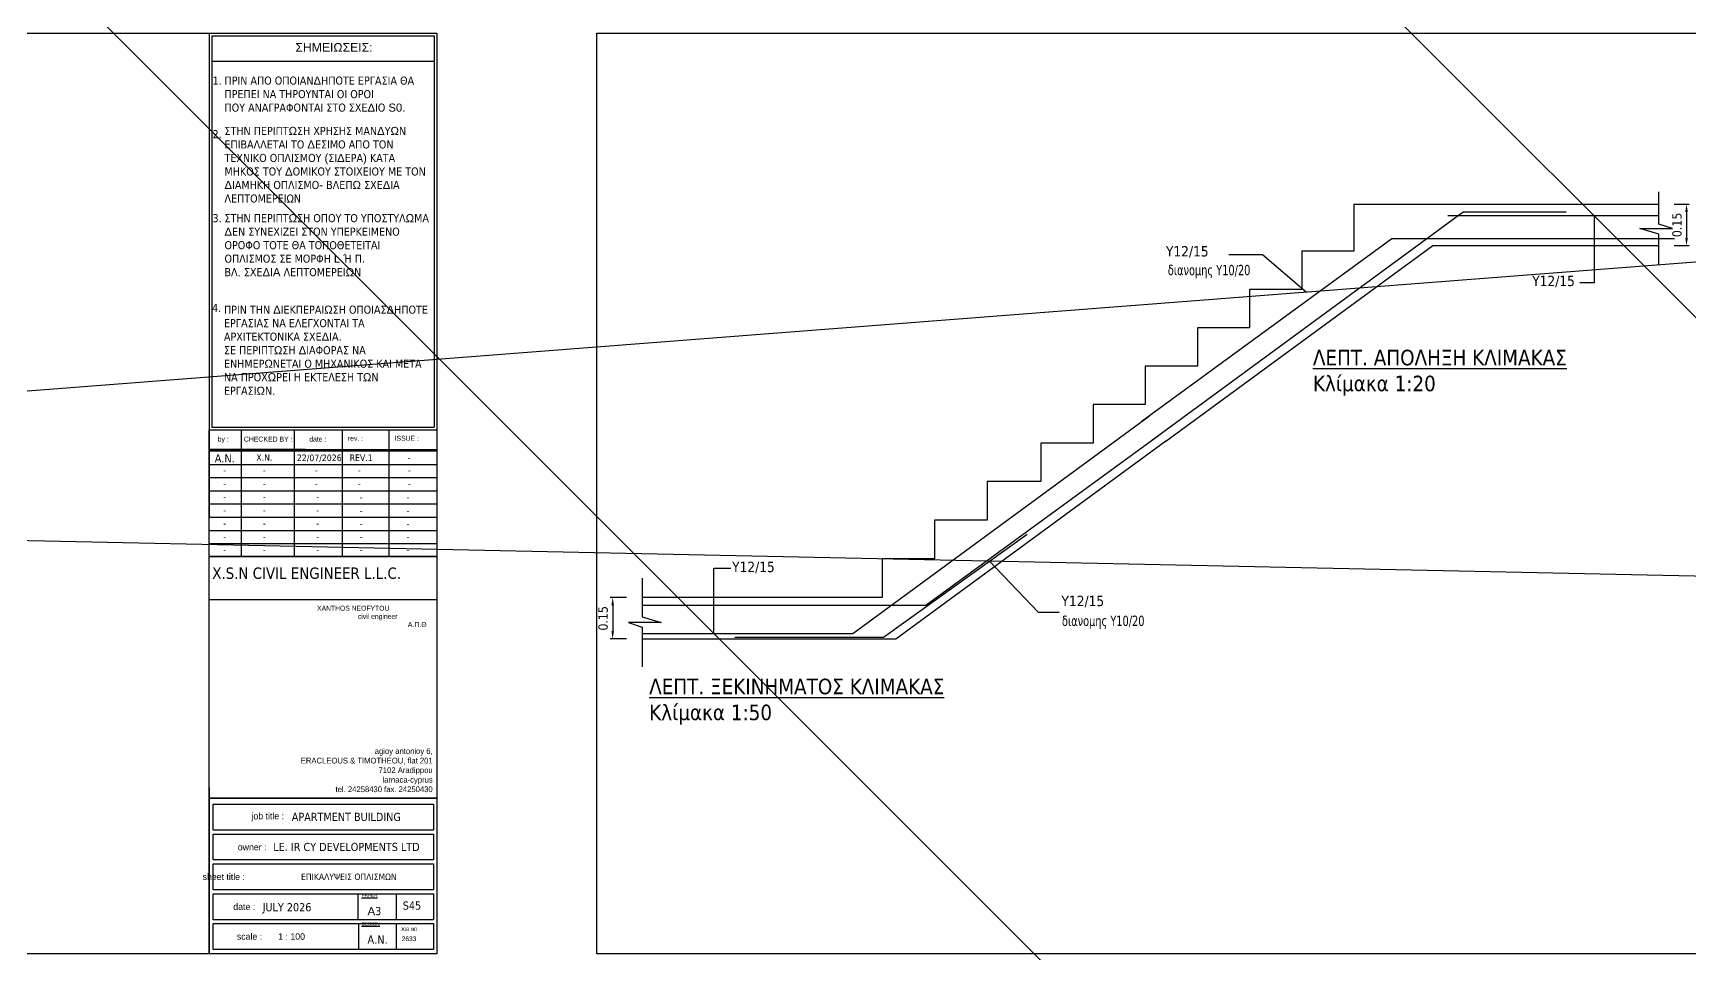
# Model space of a CAD drawing. Header units: millimetres. Extents: x -2171 to 1563, y -1758 to -1505.
# Drawn here: x 1183.4 to 1234.5, y -1620 to -1591.6 of the extents above; entities that cross this region are included whole.
import ezdxf

# ---------------------------------------------------------------- set-up
doc = ezdxf.new("R2010")
doc.units = ezdxf.units.MM
doc.header["$PDMODE"] = 32
doc.layers.get('Defpoints').update_dxf_attribs({"color": 6})
for name, color, linetype in [('-S-A3 PAGE', 3, 'Continuous'), ('-S-DIMS', 2, 'Continuous'), ('-S-TOMES', 7, 'Continuous'), ('-S_SIDERA', 30, 'Continuous'), ('-S_TEXT', 3, 'Continuous'), ('ANOIGMATA', 7, 'Continuous'), ('BLUE', 5, 'Continuous'), ('LOGO_TEXT', 3, 'Continuous'), ('pinakaki', 153, 'Continuous')]:
    doc.layers.add(name, color=color, linetype=linetype)
doc.layers.add('TEXT', color=20, linetype='Continuous', lineweight=13)
doc.styles.add('GR-SIMPL', font='GR-SIMPL.shx', dxfattribs={"width": 0.8})
doc.styles.add('MtXpl_BankGothic_Lt_', font='bgothl.ttf')
doc.styles.add('MtXpl_Tahoma', font='tahoma.ttf')
doc.styles.get("Standard").update_dxf_attribs({"font": 'tahoma.ttf'})
doc.dimstyles.new('1-100-MM-MM', dxfattribs={"dimtxt": 240, "dimasz": 200, "dimexe": 200, "dimexo": 100, "dimgap": 50, "dimtad": 1, "dimdec": 0, "dimdsep": 46, "dimtxsty": 'Standard', "dimblk": 'OBLIQUE', "dimcen": 2.5, "dimdle": 150, "dimclrd": 2, "dimclre": 2, "dimclrt": 2, "dimadec": 0, "dimazin": 0, "dimtfac": 1, "dimtdec": 0, "dimtmove": 0, "dimatfit": 3, "dimldrblk": 'OBLIQUE', "dimfxl": 1, "dimtolj": 1, "dimtzin": 0, "dimarcsym": 0})
doc.dimstyles.new('Copy(2) of Standard', dxfattribs={"dimscale": 96, "dimtxt": 0.003, "dimasz": 0.0025, "dimexe": 0.0008, "dimexo": 0.005, "dimgap": 0.0015, "dimtad": 1, "dimrnd": 0.05, "dimzin": 0, "dimdsep": 46, "dimtxsty": 'Standard', "dimcen": 0.001, "dimclrd": 256, "dimclrt": 256, "dimadec": 0, "dimazin": 0, "dimtfac": 1, "dimtofl": 0, "dimtmove": 0, "dimatfit": 3, "dimfxl": 5, "dimtolj": 1, "dimtzin": 0, "dimarcsym": 1})

# ---------------------------------------------------------------- blocks, each defined once
blk = doc.blocks.new('_Oblique')
at = {"color": 0, "linetype": 'ByBlock', "lineweight": -2}
blk.add_line((-0.5, -0.5), (0.5, 0.5), dxfattribs=at)
blk = doc.blocks.new('*D22')
at = {"layer": '-S_TEXT', "color": 0, "lineweight": -2, "transparency": 16777216}
for p, q in [((1201.729, -1609.01), (1201.223, -1609.01)), ((1201.729, -1610.287), (1201.223, -1610.287))]:
    blk.add_line(p, q, dxfattribs=at)
at = {"layer": '-S_TEXT', "lineweight": -2, "transparency": 16777216}
blk.add_line((1201.3, -1609.25), (1201.3, -1610.047), dxfattribs=at)
at = {"layer": '-S_TEXT', "transparency": 16777216}
for points in [[(1201.26, -1609.25), (1201.34, -1609.25), (1201.3, -1609.01)], [(1201.26, -1610.047), (1201.34, -1610.047), (1201.3, -1610.287)]]:
    blk.add_solid(points, dxfattribs=at)
at = {"layer": 'Defpoints', "color": 0, "transparency": 16777216}
for p in [(1202.209, -1609.01), (1201.3, -1610.287), (1202.209, -1610.287)]:
    blk.add_point(p, dxfattribs=at)
at = {"layer": '-S_TEXT', "transparency": 16777216, "insert": (1201.006, -1609.649), "char_height": 0.288, "attachment_point": 5, "rotation": 90}
blk.add_mtext('\\A1;0.15', dxfattribs=at)
blk = doc.blocks.new('*D14')
at = {"layer": '-S_TEXT', "color": 0, "lineweight": -2, "transparency": 16777216}
for p, q in [((1234.046, -1596.877), (1234.5, -1596.877)), ((1234.046, -1598.154), (1234.5, -1598.154))]:
    blk.add_line(p, q, dxfattribs=at)
at = {"layer": '-S_TEXT', "lineweight": -2, "transparency": 16777216}
blk.add_line((1234.423, -1597.117), (1234.423, -1597.914), dxfattribs=at)
at = {"layer": '-S_TEXT', "transparency": 16777216}
for points in [[(1234.383, -1597.117), (1234.463, -1597.117), (1234.423, -1596.877)], [(1234.383, -1597.914), (1234.463, -1597.914), (1234.423, -1598.154)]]:
    blk.add_solid(points, dxfattribs=at)
at = {"layer": 'Defpoints', "color": 0, "transparency": 16777216}
for p in [(1233.566, -1596.877), (1233.566, -1598.154), (1234.423, -1598.154)]:
    blk.add_point(p, dxfattribs=at)
at = {"layer": '-S_TEXT', "transparency": 16777216, "insert": (1234.129, -1597.515), "char_height": 0.288, "attachment_point": 5, "rotation": 90}
blk.add_mtext('\\A1;0.15', dxfattribs=at)
blk = doc.blocks.new('PINAKAKI 1')
at = {"layer": '-S-A3 PAGE', "ltscale": 5}
blk.add_line((8.215, -1.285), (1.36, -1.285), dxfattribs=at)
at = {"color": 0}
for p, q in [((1.278, -0.415), (1.278, -15.374)), ((1.278, -0.415), (8.298, -0.415)), ((1.36, -0.497), (1.36, -12.571)), ((1.36, -0.497), (8.215, -0.497)), ((8.215, -0.497), (8.215, -12.571)), ((8.298, -0.415), (8.297, -12.653)), ((1.277, -12.653), (8.297, -12.653)), ((1.359, -12.571), (8.214, -12.571)), ((2.267, -12.653), (2.267, -16.563)), ((3.907, -16.563), (3.907, -12.653)), ((5.394, -16.563), (5.394, -12.653)), ((6.835, -16.563), (6.835, -12.653)), ((4.251, -13.262), (1.279, -13.262)), ((1.279, -13.262), (8.298, -13.262)), ((8.298, -13.262), (8.298, -13.313)), ((8.298, -13.313), (1.279, -13.313)), ((8.298, -17.893), (1.279, -17.893)), ((1.279, -23.681), (1.279, -28.815)), ((1.401, -24.996), (1.401, -24.197)), ((1.401, -25.917), (1.401, -25.119)), ((1.401, -26.839), (1.401, -26.04)), ((1.401, -27.76), (1.401, -26.961)), ((1.401, -28.682), (1.401, -27.883))]:
    blk.add_line(p, q, dxfattribs=at)
at = {"color": 3}
blk.add_line((8.298, -14.478), (8.298, -16.563), dxfattribs=at)
at = {"color": 0}
for points in [[(1.279, -12.653), (8.298, -12.653), (8.298, -16.563), (1.279, -16.563)], [(1.279, -12.653), (8.298, -12.653), (8.298, -16.563), (1.279, -16.563)], [(1.279, -16.563), (8.298, -16.563), (8.298, -24.01), (1.279, -24.01)], [(1.279, -24.01), (8.298, -24.01), (8.298, -28.815), (1.279, -28.815)]]:
    blk.add_lwpolyline(points, close=True, dxfattribs=at)
for points in [[(1.279, -13.72), (8.298, -13.72)], [(1.279, -14.126), (8.298, -14.126)], [(1.279, -14.532), (8.298, -14.532)], [(1.279, -14.938), (8.298, -14.938)], [(1.279, -15.345), (8.298, -15.345)], [(1.279, -15.751), (8.298, -15.751)], [(1.279, -16.157), (8.298, -16.157)], [(1.401, -24.197), (8.202, -24.197), (8.202, -24.996), (1.401, -24.996)], [(1.401, -25.119), (8.202, -25.119), (8.202, -25.917), (1.401, -25.917)], [(1.401, -26.04), (8.202, -26.04), (8.202, -26.839), (1.401, -26.839)], [(1.401, -26.961), (8.202, -26.961), (8.202, -27.76), (1.401, -27.76)], [(5.866, -26.961), (5.866, -27.76)], [(7.044, -26.961), (7.044, -27.76)], [(1.401, -27.883), (8.202, -27.883), (8.202, -28.682), (1.401, -28.682)], [(5.887, -27.883), (5.887, -28.682)], [(7.044, -27.883), (7.044, -28.682)]]:
    blk.add_lwpolyline(points, dxfattribs=at)
blk.add_lwpolyline([(1.279, -16.563), (8.298, -16.563)])
at = {"layer": '-S_TEXT', "color": 3}
for s, p in [('1.', (1.382, -2.005)), ('2.', (1.382, -3.655)), ('3.', (1.382, -6.248)), ('4.', (1.366, -9.017))]:
    blk.add_text(s, height=0.25, dxfattribs=at).set_placement(p)
at = {"layer": '-S_TEXT', "color": 3, "char_height": 0.25, "attachment_point": 1}
for s, insert in [('ΠΡΙΝ ΑΠΟ ΟΠΟΙΑΝ{\\fArial|b0|i0|c186|p34;Δ}ΗΠΟΤΕ ΕΡΓΑΣΙΑ ΘΑ ΠΡΕΠΕΙ ΝΑ ΤΗΡΟΥΝΤΑΙ ΟΙ ΟΡΟΙ\\PΠΟΥ ΑΝΑΓΡΑΦΟΝΤΑΙ ΣΤΟ ΣΧΕ{\\fArial|b0|i0|c186|p34;Δ}ΙΟ {\\fArial|b0|i0|c186|p34;S0.}', (1.751, -1.753)), ('ΣΤΗΝ ΠΕΡΙΠΤ{\\fArial|b0|i0|c186|p34;Ω}ΣΗ ΧΡΗΣΗΣ ΜΑΝ{\\fArial|b0|i0|c186|p34;Δ}Υ{\\fArial|b0|i0|c186|p34;Ω}Ν ΕΠΙΒΑΛΛΕΤΑΙ ΤΟ {\\fArial|b0|i0|c186|p34;Δ}ΕΣΙΜΟ ΑΠΟ ΤΟΝ ΤΕΧΝΙΚΟ ΟΠΛΙΣΜΟΥ {\\fArial|b0|i0|c186|p34;(}ΣΙ{\\fArial|b0|i0|c186|p34;Δ}ΕΡΑ{\\fArial|b0|i0|c186|p34;) }ΚΑΤΑ ΜΗΚΟΣ ΤΟΥ {\\fArial|b0|i0|c186|p34;Δ}ΟΜΙΚΟΥ ΣΤΟΙΧΕΙΟΥ ΜΕ ΤΟΝ {\\fArial|b0|i0|c186|p34;Δ}ΙΑΜΗΚΗ ΟΠΛΙΣΜΟ{\\fArial|b0|i0|c186|p34;- }ΒΛΕΠ{\\fArial|b0|i0|c186|p34;Ω }ΣΧΕ{\\fArial|b0|i0|c186|p34;Δ}ΙΑ ΛΕΠΤΟΜΕΡΕΙΩΝ', (1.751, -3.306)), ('ΣΤΗΝ ΠΕΡΙΠΤ{\\fArial|b0|i0|c186|p34;Ω}ΣΗ ΟΠΟΥ ΤΟ ΥΠΟΣΤΥΛ{\\fArial|b0|i0|c186|p34;Ω}ΜΑ {\\fArial|b0|i0|c186|p34;Δ}ΕΝ ΣΥΝΕΧΙΖΕΙ ΣΤΟΝ ΥΠΕΡΚΕΙΜΕΝΟ ΟΡΟΦΟ ΤΟΤΕ ΘΑ ΤΟΠΟΘΕΤΕΙΤΑΙ ΟΠΛΙΣΜΟΣ ΣΕ ΜΟΡΦΗ {\\fArial|b0|i0|c186|p34;L }Ή Π{\\fArial|b0|i0|c186|p34;.  \\P}ΒΛ{\\fArial|b0|i0|c186|p34;. }ΣΧΕ{\\fArial|b0|i0|c186|p34;Δ}Ι{\\fArial|b0|i0|c186|p34;A }ΛΕΠΤΟΜΕΡΕΙ{\\fArial|b0|i0|c186|p34;Ω}Ν', (1.751, -5.996)), ('ΠΡΙΝ ΤΗΝ {\\fArial|b0|i0|c186|p34;Δ}ΙΕΚΠΕΡΑΙ{\\fArial|b0|i0|c186|p34;Ω}ΣΗ ΟΠΟΙΑΣ{\\fArial|b0|i0|c186|p34;Δ}ΗΠΟΤΕ ΕΡΓΑΣΙΑΣ ΝΑ ΕΛΕΓΧΟΝΤΑΙ ΤΑ ΑΡΧΙΤΕΚΤΟΝΙΚΑ ΣΧΕ{\\fArial|b0|i0|c186|p34;Δ}ΙΑ{\\fArial|b0|i0|c186|p34;.\\P}ΣΕ ΠΕΡΙΠΤ{\\fArial|b0|i0|c186|p34;Ω}ΣΗ {\\fArial|b0|i0|c186|p34;Δ}ΙΑΦΟΡΑΣ ΝΑ ΕΝΗΜΕΡ{\\fArial|b0|i0|c186|p34;Ω}ΝΕΤΑΙ Ο ΜΗΧΑΝΙΚΟΣ ΚΑΙ ΜΕΤΑ ΝΑ ΠΡΟΧ{\\fArial|b0|i0|c186|p34;Ω}ΡΕΙ Η ΕΚΤΕΛΕΣΗ Τ{\\fArial|b0|i0|c186|p34;Ω}Ν ΕΡΓΑΣΙ{\\fArial|b0|i0|c186|p34;Ω}Ν{\\fArial|b0|i0|c186|p34;.}', (1.735, -8.819))]:
    blk.add_mtext_dynamic_manual_height_columns(s, width=6.38621, gutter_width=1, heights=[0], dxfattribs=dict(at, insert=insert))
at = {"layer": 'ANOIGMATA', "attachment_point": 1}
for s, insert, char_height, width in [('\\pi4.5494;{\\fBankGothic Lt BT|b0|i0|c0|p34;\\H1.5x;\\C7;XANTHOS NEOFYTOU\\P\\pi5.8103;civil engineer\\P\\pi7.351;\\fArial|b0|i0|c161|p34;Α.Π.Θ}', (0.057, -18.077), 0.10094, 7.9171), ('\\pxqr;{\\fBankGothic Lt BT|b0|i0|c161|p34;\\H1.1667x;\\C0;agioy antonioy 6,\\PERACLEOUS & TIMOTHEOU, flat 201\\P7102 Aradippou\\Plarnaca-cyprus\\Ptel. 24258430 fax. 24250430}', (0.114, -22.471), 0.15141, 8.05841), ('\\pxqr;{\\fBankGothic Lt BT|b0|i0|c0|p34;\\H1.5x;\\C7; \\H1.3333x; job title :}', (0.25, -24.463), 0.10094, 3.33818), ('\\A1;\\pxql;{\\H0.99983x;\\C7;APARTMENT BUILDING   \\H0.75013x; }', (3.827, -24.464), 0.25234, 5.34758), ('\\pxqr;{\\fBankGothic Lt BT|b0|i0|c0|p34;\\H1.5x;\\C7; \\H1.3333x; owner :}', (-0.291, -25.419), 0.10094, 3.33818), ('\\A1;{\\C7;LE. IR CY DEVELOPMENTS LTD  }', (3.255, -25.39), 0.2523, 5.34758), ('{\\fBankGothic Lt BT|b0|i0|c0|p34;\\C7;     sheet title :}', (0.701, -26.335), 0.20187, 3.33818), ('\\pxi8.03;{\\fBankGothic Lt BT|b0|i0|c161|p34;\\H0.5x;\\L\\C7;PAPER\\H2x;\\l }', (4.271, -26.955), 0.2125, 3.51387), ('\\pxqr;{\\fBankGothic Lt BT|b0|i0|c0|p34;\\C7; date :}', (-0.64, -27.256), 0.20187, 3.33818), ('{\\fTahoma|b0|i0|c0|p34;\\C7;JULY 2026}', (2.927, -27.25), 0.25234, 4.57511), ('\\pxi8.03;{\\fBankGothic Lt BT|b0|i0|c0|p34;\\H0.5x;\\L\\C7;DESIGN\\H2x;\\l }', (4.271, -27.831), 0.2125, 3.51387), ('\\pxi8.03;{\\fBankGothic Lt BT|b0|i0|c0|p34;\\C7;JOB NO}', (6.372, -28.006), 0.10094, 3.33818), ('\\pxqr;{\\fBankGothic Lt BT|b0|i0|c0|p34;\\C7; scale :}', (-0.425, -28.178), 0.20187, 3.33818), ('\\pxi8.03;{\\fBankGothic Lt BT|b0|i0|c161|p34;\\C7;2\\fBankGothic Lt BT|b0|i0|c0|p34;633}', (6.041, -28.275), 0.14671, 4.85205)]:
    blk.add_mtext(s, dxfattribs=dict(at, insert=insert, char_height=char_height, width=width))
at = {"layer": 'ANOIGMATA', "char_height": 0.25234, "attachment_point": 1}
for s, insert in [('{\\fArial|b0|i0|c186|p34;A}3', (6.163, -27.369)), ('A{\\fArial|b0|i0|c186|p34;.}N{\\fArial|b0|i0|c186|p34;.}', (6.163, -28.245))]:
    blk.add_mtext_dynamic_manual_height_columns(s, width=10.89316, gutter_width=1, heights=[0], dxfattribs=dict(at, insert=insert))
at = {"layer": 'pinakaki', "ltscale": 0.005, "insert": (3.937, -0.72), "char_height": 0.26955, "width": 6.67467, "attachment_point": 1}
blk.add_mtext('{\\fArial|b0|i0|c161|p34;ΣΗΜΕΙΩΣΕΙΣ:}', dxfattribs=at)
at = {"layer": 'TEXT', "insert": (16.19, -12.366), "char_height": 0.25391, "width": 1.26753, "attachment_point": 1}
blk.add_mtext('{\\fTahoma|b0|i0|c0|p34;\\H0.8x;\\C7; }', dxfattribs=at)
at = {"layer": 'TEXT', "color": 0, "attachment_point": 1}
for s, insert, char_height, width in [('\\pxqc;{\\fBankGothic Lt BT|b0|i0|c161|p34;\\C7;by :}', (1.252, -12.861), 0.15234, 0.91751), ('\\pxqc;{\\fArial|b0|i0|c186|p34;\\C7;CHECKED BY\\fBankGothic Lt BT|b0|i0|c161|p34; :}', (1.828, -12.861), 0.15234, 2.53906), ('\\pxqc;{\\fBankGothic Lt BT|b0|i0|c0|p34;\\C7;date :}', (3.359, -12.861), 0.15234, 2.53906), ('{\\fBankGothic Lt BT|b0|i0|c161|p34;\\C7;rev\\fBankGothic Lt BT|b0|i0|c0|p34;.\\fBankGothic Lt BT|b0|i0|c161|p34; :}', (5.557, -12.835), 0.152344, 2.53906), ('{\\fBankGothic Lt BT|b0|i0|c0|p34;\\C7;ISSUE\\fBankGothic Lt BT|b0|i0|c161|p34; :}', (6.998, -12.835), 0.15234, 2.53906), ('\\pxqc;{\\fTahoma|b0|i0|c0|p34;\\C7;A\\fTahoma|b0|i0|c161|p34;.\\fTahoma|b0|i0|c0|p34;N\\fTahoma|b0|i0|c161|p34;.}', (1.252, -13.402), 0.253906, 1.01563), ('\\pxqc;{\\fTahoma|b0|i0|c0|p34;\\H0.8x;\\C7;X.N.}', (1.712, -13.402), 0.25391, 2.53906), ('{\\C7;22/07/2026}', (3.984, -13.413), 0.20313, 1.35307), ('\\pxqc;{\\fTahoma|b0|i0|c0|p34;\\H0.8x;\\C7;REV.1}', (5.333, -13.41), 0.25391, 1.26753), ('\\pxqc;{\\fTahoma|b0|i0|c0|p34;\\H0.8x;\\C7; \\fTahoma|b0|i0|c161|p34;-}', (6.775, -13.41), 0.25391, 1.26753), ('\\pxqc;{\\fTahoma|b0|i0|c0|p34;\\H0.8x;\\C7;-}', (1.252, -13.79), 0.25391, 1.01563), ('\\pxqc;{\\fTahoma|b0|i0|c0|p34;\\H0.8x;\\C7;-}', (1.712, -13.79), 0.25391, 2.53906), ('\\pxqc;{\\fTahoma|b0|i0|c0|p34;\\H0.8x;\\C7;   -}', (3.198, -13.79), 0.25391, 2.53906), ('\\pxqc;{\\fTahoma|b0|i0|c0|p34;\\H0.8x;\\C7;-}', (4.64, -13.79), 0.25391, 2.53906), ('\\pxqc;{\\fTahoma|b0|i0|c0|p34;\\H0.8x;\\C7;-}', (6.186, -13.79), 0.25391, 2.53906), ('\\pxqc;{\\fTahoma|b0|i0|c0|p34;\\H0.8x;\\C7;-}', (1.252, -14.214), 0.25391, 1.01563), ('\\pxqc;{\\fTahoma|b0|i0|c0|p34;\\H0.8x;\\C7;-}', (1.252, -14.62), 0.25391, 1.01563), ('\\pxqc;{\\fTahoma|b0|i0|c0|p34;\\H0.8x;\\C7;-}', (1.712, -14.214), 0.25391, 2.53906), ('\\pxqc;{\\fTahoma|b0|i0|c0|p34;\\H0.8x;\\C7;-}', (1.712, -14.62), 0.25391, 2.53906), ('\\pxqc;{\\fTahoma|b0|i0|c0|p34;\\H0.8x;\\C7;   -}', (3.198, -14.214), 0.25391, 2.53906), ('\\pxqc;{\\fTahoma|b0|i0|c0|p34;\\H0.8x;\\C7;-}', (3.359, -14.62), 0.25391, 2.53906), ('\\pxqc;{\\fTahoma|b0|i0|c0|p34;\\H0.8x;\\C7;-}', (4.64, -14.214), 0.25391, 2.53906), ('\\pxqc;{\\fTahoma|b0|i0|c161|p34;\\H0.8x;\\C7;-}', (5.333, -14.629), 0.25391, 1.26753), ('\\pxqc;{\\fTahoma|b0|i0|c161|p34;\\H0.8x;\\C7;-}', (6.775, -14.629), 0.25391, 1.26753), ('\\pxqc;{\\fTahoma|b0|i0|c0|p34;\\H0.8x;\\C7;-}', (6.186, -14.214), 0.25391, 2.53906), ('\\pxqc;{\\fTahoma|b0|i0|c0|p34;\\H0.8x;\\C7;-}', (1.252, -15.027), 0.25391, 1.01563), ('\\pxqc;{\\fTahoma|b0|i0|c0|p34;\\H0.8x;\\C7;-}', (1.712, -15.027), 0.25391, 2.53906), ('\\pxqc;{\\fTahoma|b0|i0|c0|p34;\\H0.8x;\\C7;-}', (3.359, -15.027), 0.25391, 2.53906), ('\\pxqc;{\\fTahoma|b0|i0|c161|p34;\\H0.8x;\\C7;-}', (5.333, -15.035), 0.25391, 1.26753), ('\\pxqc;{\\fTahoma|b0|i0|c161|p34;\\H0.8x;\\C7;-}', (6.775, -15.035), 0.25391, 1.26753), ('\\pxqc;{\\fTahoma|b0|i0|c0|p34;\\H0.8x;\\C7;-}', (1.252, -15.433), 0.25391, 1.01563), ('\\pxqc;{\\fTahoma|b0|i0|c0|p34;\\H0.8x;\\C7;-}', (1.712, -15.433), 0.25391, 2.53906), ('\\pxqc;{\\fTahoma|b0|i0|c0|p34;\\H0.8x;\\C7;-}', (3.359, -15.433), 0.25391, 2.53906), ('\\pxqc;{\\fTahoma|b0|i0|c161|p34;\\H0.8x;\\C7;-}', (5.333, -15.442), 0.25391, 1.26753), ('\\pxqc;{\\fTahoma|b0|i0|c161|p34;\\H0.8x;\\C7;-}', (6.775, -15.442), 0.25391, 1.26753), ('\\pxqc;{\\fTahoma|b0|i0|c0|p34;\\H0.8x;\\C7;-}', (1.252, -15.839), 0.25391, 1.01563), ('\\pxqc;{\\fTahoma|b0|i0|c0|p34;\\H0.8x;\\C7;-}', (1.712, -15.839), 0.25391, 2.53906), ('\\pxqc;{\\fTahoma|b0|i0|c0|p34;\\H0.8x;\\C7;-}', (3.359, -15.839), 0.25391, 2.53906), ('\\pxqc;{\\fTahoma|b0|i0|c161|p34;\\H0.8x;\\C7;-}', (5.333, -15.848), 0.25391, 1.26753), ('\\pxqc;{\\fTahoma|b0|i0|c161|p34;\\H0.8x;\\C7;-}', (6.775, -15.848), 0.25391, 1.26753), ('\\pxqc;{\\fTahoma|b0|i0|c0|p34;\\H0.8x;\\C7;-}', (1.252, -16.245), 0.25391, 1.01563), ('\\pxqc;{\\fTahoma|b0|i0|c0|p34;\\H0.8x;\\C7;-}', (1.712, -16.245), 0.25391, 2.53906), ('\\pxqc;{\\fTahoma|b0|i0|c0|p34;\\H0.8x;\\C7;-}', (3.359, -16.245), 0.25391, 2.53906), ('\\pxqc;{\\fTahoma|b0|i0|c161|p34;\\H0.8x;\\C7;-}', (5.333, -16.254), 0.25391, 1.26753), ('\\pxqc;{\\fTahoma|b0|i0|c161|p34;\\H0.8x;\\C7;-}', (6.775, -16.254), 0.25391, 1.26753), ('X.S.N CIVIL ENGINEER L.L.C.\\P', (1.373, -16.897), 0.35, 6.92207)]:
    blk.add_mtext(s, dxfattribs=dict(at, insert=insert, char_height=char_height, width=width))

msp = doc.modelspace()

# ---------------------------------------------------------------- linework, layer by layer
at = {"layer": '-S-TOMES'}
for p, q in [((1224.1612, -1596.8768), (1233.5659, -1596.8768)), ((1224.1612, -1596.8768), (1224.1612, -1598.3258)), ((1218.3574, -1604.1854), (1226.5997, -1598.1539)), ((1222.5521, -1598.3258), (1222.5521, -1599.509)), ((1224.1612, -1598.3258), (1222.5521, -1598.3258)), ((1226.5997, -1598.1539), (1233.5659, -1598.1539)), ((1220.943, -1599.509), (1220.943, -1600.6922)), ((1222.5521, -1599.509), (1220.943, -1599.509)), ((1219.3339, -1600.6922), (1219.3339, -1601.8753)), ((1220.943, -1600.6922), (1219.3339, -1600.6922)), ((1217.7248, -1601.8753), (1217.7248, -1603.0585)), ((1219.3339, -1601.8753), (1217.7248, -1601.8753)), ((1216.1157, -1603.0585), (1216.1157, -1604.2417)), ((1217.7248, -1603.0585), (1216.1157, -1603.0585)), ((1218.3574, -1604.1854), (1210.0347, -1610.2872)), ((1214.5066, -1604.2417), (1214.5066, -1605.4323)), ((1216.1157, -1604.2417), (1214.5066, -1604.2417)), ((1212.8484, -1605.4323), (1212.8484, -1606.6244)), ((1214.5066, -1605.4323), (1212.8484, -1605.4323)), ((1211.2291, -1606.6244), (1211.2291, -1607.818)), ((1212.8484, -1606.6244), (1211.2291, -1606.6244)), ((1211.2291, -1607.818), (1209.6118, -1607.818)), ((1209.6118, -1607.818), (1209.6118, -1609.0101)), ((1209.6118, -1609.0101), (1202.2094, -1609.0101)), ((1210.0347, -1610.2872), (1202.2094, -1610.2872))]:
    msp.add_line(p, q, dxfattribs=at)
for points in [[(1233.5659, -1598.7319), (1233.5659, -1597.8037), (1232.9845, -1597.6302), (1233.9917, -1597.6302), (1233.5659, -1597.4894), (1233.5659, -1596.4989)], [(1202.2094, -1608.4151), (1202.2094, -1609.6056), (1202.7908, -1609.7791), (1201.7836, -1609.7791), (1202.2094, -1609.92), (1202.2094, -1611.1436)]]:
    msp.add_lwpolyline(points, dxfattribs=at)
at = {"layer": '-S_SIDERA'}
for p, q in [((1227.5293, -1597.1163), (1217.9159, -1604.1746)), ((1233.5606, -1597.237), (1227.0639, -1597.237)), ((1230.7058, -1597.1163), (1227.5293, -1597.1163)), ((1208.7114, -1610.1148), (1217.8611, -1603.3986)), ((1209.6523, -1610.2355), (1214.0823, -1607.0522)), ((1202.2146, -1610.1148), (1208.7114, -1610.1148)), ((1205.0695, -1610.2355), (1209.6523, -1610.2355))]:
    msp.add_line(p, q, dxfattribs=at)
for points in [[(1234.0567, -1597.9485), (1225.3326, -1597.9485), (1217.631, -1603.5675)], [(1202.234, -1609.2431), (1210.9582, -1609.2431), (1218.1783, -1603.9834)]]:
    msp.add_lwpolyline(points, dxfattribs=at)
at = {"layer": '-S_TEXT', "color": 3, "linetype": 'Continuous', "ltscale": 0.5}
for points in [[(1195.8725, -1619.9991), (1154.9225, -1619.9991), (1154.9225, -1591.5991), (1195.8725, -1591.5991)], [(1241.7659, -1619.9991), (1200.8159, -1619.9991), (1200.8159, -1591.5991), (1241.7659, -1591.5991)]]:
    msp.add_lwpolyline(points, close=True, dxfattribs=at)

# ---------------------------------------------------------------- block references
at = {"linetype": 'Continuous'}
msp.add_blockref('PINAKAKI 1', (1187.575, -1591.1844), dxfattribs=at)

# ---------------------------------------------------------------- texts
at = {"layer": '-S_TEXT', "char_height": 0.48, "width": 12.357678, "attachment_point": 1}
for s, insert in [('{\\fTahoma|b0|i0|c161|p34;\\L\\C3;ΛΕΠΤ. ΑΠΟΛΗΞΗ ΚΛΙΜΑΚΑΣ\\l\\PΚλίμακα 1:20}', (1222.8989, -1601.3649)), ('{\\fTahoma|b0|i0|c161|p34;\\L\\C3;ΛΕΠΤ. ΞΕΚΙΝΗΜΑΤΟΣ ΚΛΙΜΑΚΑΣ\\P\\lΚλίμακα 1:50}', (1202.426, -1611.5112))]:
    msp.add_mtext(s, dxfattribs=dict(at, insert=insert))
at = {"layer": 'ANOIGMATA', "color": 7, "linetype": 'Continuous'}
for s, height, style, p in [('ΕΠΙΚΑΛΥΨΕΙΣ ΟΠΛΙΣΜΩΝ', 0.2, 'MtXpl_Tahoma', (1191.6874, -1617.7219)), (' 1 : 100', 0.20187, 'MtXpl_BankGothic_Lt_', (1190.9088, -1619.5656))]:
    msp.add_text(s, height=height, dxfattribs=dict(at, style=style)).set_placement(p)
at = {"layer": 'ANOIGMATA', "linetype": 'Continuous'}
msp.add_text('S45', height=0.2523, dxfattribs=at).set_placement((1194.8251, -1618.6358))
at = {"layer": 'BLUE', "color": 3, "char_height": 0.319421, "width": 33.874525, "attachment_point": 7, "style": 'GR-SIMPL'}
for insert in [(1218.4231, -1599.1581), (1215.1572, -1609.978)]:
    msp.add_mtext('{\\fTahoma|b0|i0|c161|p34;διανομης\\fTahoma|b0|i0|c0|p34; Y10/20}', dxfattribs=dict(at, insert=insert))
at = {"layer": 'LOGO_TEXT', "char_height": 0.319421, "width": 11.618007, "attachment_point": 1}
for insert in [(1218.3653, -1598.1691), (1229.6631, -1599.0827), (1204.9834, -1607.9033), (1215.1434, -1608.9539)]:
    msp.add_mtext('{\\fTahoma|b0|i0|c0|p34;\\C4;Y\\fTahoma|b0|i0|c161|p34;1\\fTahoma|b0|i0|c0|p34;2\\fTahoma|b0|i0|c161|p34;/15}', dxfattribs=dict(at, insert=insert))

# ---------------------------------------------------------------- dimensions: what is measured, and where the dimension line sits
at = {"layer": '-S_TEXT'}
for base, p1, p2, picture, middle in [((1234.4229, -1598.1539), (1233.5659, -1596.8768), (1233.5659, -1598.1539), '*D14', (1234.4229, -1597.5153)), ((1201.2996, -1610.2872), (1202.2094, -1609.0101), (1202.2094, -1610.2872), '*D22', (1201.2996, -1609.6486))]:
    dim = msp.add_linear_dim(base=base, p1=p1, p2=p2, angle=90, text='0.15', dimstyle='Copy(2) of Standard', dxfattribs=at)
    dim.commit()
    dim.dimension.update_dxf_attribs({"geometry": picture, "text_midpoint": middle, "dimtype": 128})

# ---------------------------------------------------------------- leaders
at = {"layer": '-S-DIMS'}
for points in [[(1231.5705, -1597.237), (1231.5705, -1599.3042), (1231.1356, -1599.3042)], [(1222.6877, -1599.5849), (1221.3461, -1598.4355), (1220.3023, -1598.4355)], [(1204.4216, -1610.1148), (1204.4216, -1608.1067), (1204.9441, -1608.1067)], [(1212.9214, -1607.8863), (1214.4263, -1609.4562), (1215.0765, -1609.4562)]]:
    msp.add_leader(points, dimstyle='1-100-MM-MM', override={"dimgap": 50, "dimtad": 0}, dxfattribs=at)

doc.saveas('drawing.dxf')
